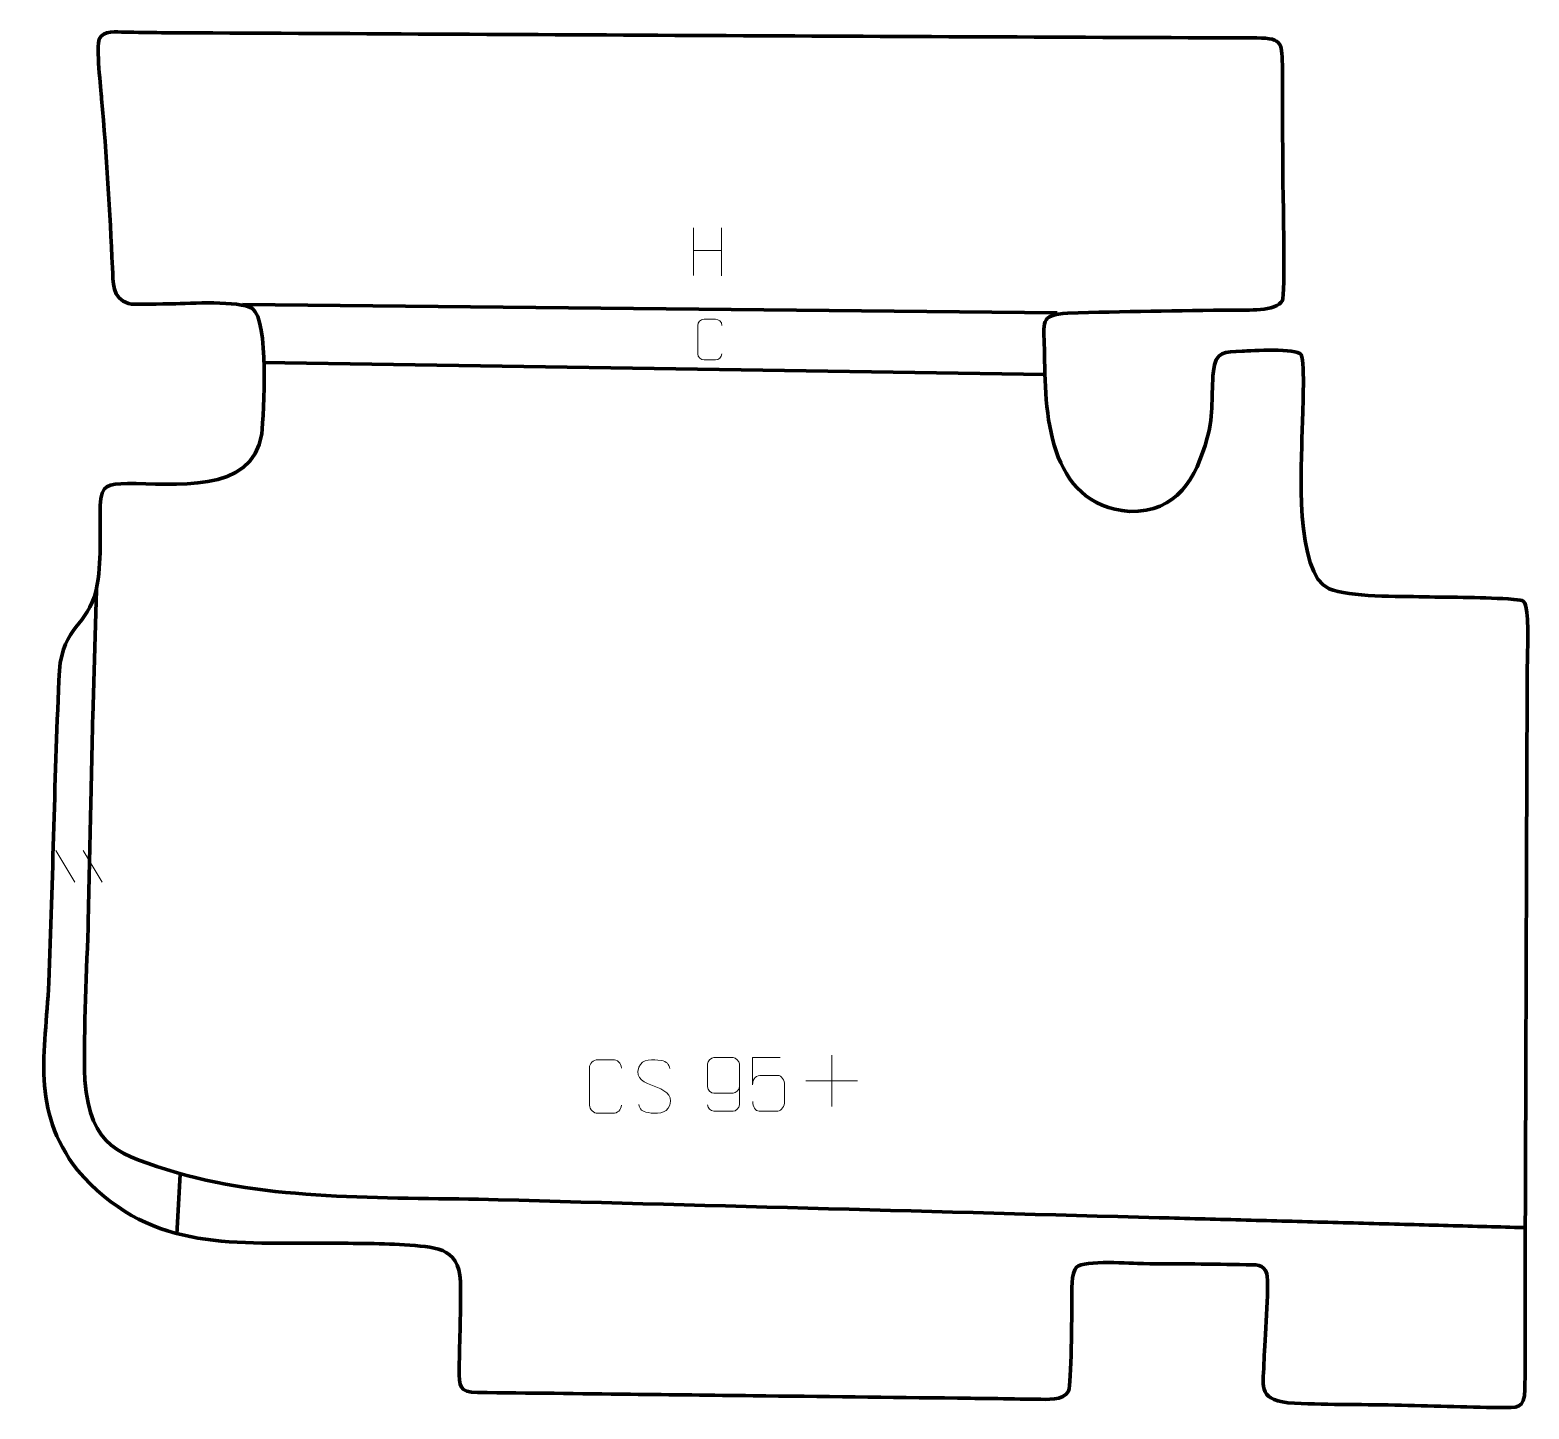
# Model space of a CAD drawing. Header units: millimetres. Extents: x 1180 to 1878, y 325 to 967.
import ezdxf

# ---------------------------------------------------------------- set-up
doc = ezdxf.new("R2010")
doc.units = ezdxf.units.MM
doc.header["$MEASUREMENT"] = 0
doc.layers.add('layer 1', color=7, linetype='Continuous')
doc.layers.add('layer 2', color=7, linetype='Continuous')

msp = doc.modelspace()

# ---------------------------------------------------------------- linework, layer by layer
at = {"layer": 'layer 1', "color": 142, "lineweight": 158}
for points in [[(1278.5507, 839.506), (1278.5507, 839.506), (1657.9175, 835.5371), (1657.9175, 835.5371)], [(1288.1124, 812.518), (1288.1124, 812.518), (1652.399, 806.8767), (1652.399, 806.8767)], [(1249.4867, 434.2063), (1249.4867, 434.2063), (1247.8795, 406.1886), (1247.8795, 406.1886)]]:
    msp.add_open_spline(points, degree=3, dxfattribs=at)
msp.add_open_spline([(1210.5551, 706.5696), (1210.5551, 706.5696), (1208.7409, 647.2848), (1208.7409, 647.2848), (1208.7409, 647.2848), (1208.6014, 640.9202), (1208.4619, 634.5555), (1208.3223, 628.1909), (1208.3223, 628.1909), (1208.1828, 621.8263), (1208.0433, 615.4616), (1207.9038, 609.097), (1207.9038, 609.097), (1207.4992, 590.6395), (1207.0945, 572.1821), (1206.6899, 553.7246), (1206.6899, 553.7246), (1206.0526, 528.6344), (1204.4131, 503.0459), (1205.0393, 477.995), (1205.0393, 477.995), (1207.8809, 446.3645), (1220.6418, 443.4952), (1248.1801, 434.8511), (1248.1801, 434.8511), (1294.8744, 421.4048), (1349.1337, 423.6479), (1397.6183, 422.3301), (1397.6183, 422.3301), (1500.2165, 419.5417), (1602.8148, 416.7561), (1705.4131, 413.9691), (1705.4131, 413.9691), (1718.1188, 413.6239), (1730.8244, 413.2788), (1743.5301, 412.9336), (1743.5301, 412.9336), (1756.2357, 412.5885), (1768.9414, 412.2433), (1781.647, 411.8982), (1781.647, 411.8982), (1794.3527, 411.5531), (1807.0583, 411.2079), (1819.764, 410.8628), (1819.764, 410.8628), (1825.7992, 410.6988), (1831.8344, 410.5349), (1837.8695, 410.3709), (1837.8695, 410.3709), (1843.9047, 410.207), (1849.9399, 410.043), (1855.9751, 409.8791), (1855.9751, 409.8791), (1861.6926, 409.7238), (1867.4102, 409.5685), (1873.1277, 409.4132), (1873.1277, 409.4132), (1873.1277, 409.4132), (1875.9865, 409.3355), (1875.9865, 409.3355)], degree=3, knots=[0, 0, 0, 0, 0.0625, 0.0625, 0.0625, 0.0625, 0.125, 0.125, 0.125, 0.125, 0.1875, 0.1875, 0.1875, 0.1875, 0.25, 0.25, 0.25, 0.25, 0.3125, 0.3125, 0.3125, 0.3125, 0.375, 0.375, 0.375, 0.375, 0.4375, 0.4375, 0.4375, 0.4375, 0.5, 0.5, 0.5, 0.5, 0.5625, 0.5625, 0.5625, 0.5625, 0.625, 0.625, 0.625, 0.625, 0.6875, 0.6875, 0.6875, 0.6875, 0.75, 0.75, 0.75, 0.75, 0.8125, 0.8125, 0.8125, 0.8125, 0.875, 0.875, 0.875, 0.875, 1, 1, 1, 1], dxfattribs=at)
at = {"layer": 'layer 2', "color": 242, "lineweight": 158}
msp.add_open_spline([(1223.6905, 966.3455), (1229.3932, 966.3207), (1235.0958, 966.164), (1240.7997, 966.1256), (1240.7997, 966.1256), (1410.8322, 965.2511), (1580.869, 964.2835), (1750.9023, 963.651), (1750.9023, 963.651), (1763.3979, 963.6045), (1762.6432, 961.0771), (1762.8655, 948.9692), (1762.8655, 948.9692), (1763.078, 937.395), (1762.9026, 925.5376), (1762.9832, 913.9075), (1762.9832, 913.9075), (1763.0249, 907.891), (1763.0665, 901.8744), (1763.1082, 895.8579), (1763.1082, 895.8579), (1763.184, 888.8338), (1764.2064, 843.9998), (1762.834, 841.3672), (1762.834, 841.3672), (1760.0334, 835.9947), (1745.9068, 836.9402), (1740.3747, 836.8869), (1740.3747, 836.8869), (1714.6055, 836.6152), (1688.6122, 836.1622), (1662.8532, 835.4495), (1662.8532, 835.4495), (1649.4339, 834.7351), (1651.8113, 830.9273), (1652.0298, 818.8683), (1652.0298, 818.8683), (1652.24, 789.2375), (1653.0602, 746.4242), (1691.6872, 742.9724), (1691.6872, 742.9724), (1713.8285, 742.8145), (1722.5725, 758.1155), (1727.8615, 777.4048), (1727.8615, 777.4048), (1730.9907, 788.8171), (1729.5732, 797.2285), (1730.7145, 808.3426), (1730.7145, 808.3426), (1731.674, 817.6869), (1736.058, 817.3974), (1744.0945, 817.6912), (1744.0945, 817.6912), (1748.5303, 817.8799), (1769.3533, 819.304), (1771.5538, 816.1187), (1771.5538, 816.1187), (1773.5066, 811.5251), (1772.222, 787.7702), (1772.0797, 780.5953), (1772.0797, 780.5953), (1771.6528, 765.2913), (1768.4667, 713.9263), (1784.6258, 707.0306), (1784.6258, 707.0306), (1794.0687, 703.0009), (1817.4398, 703.5956), (1828.7147, 703.248), (1828.7147, 703.248), (1842.4219, 702.939), (1857.0542, 703.1633), (1870.6271, 702.0704), (1870.6271, 702.0704), (1875.5166, 701.6767), (1875.9494, 701.8027), (1876.6907, 695.9905), (1876.6907, 695.9905), (1877.7212, 687.9101), (1876.8859, 676.3084), (1876.8583, 667.6909), (1876.8583, 667.6909), (1876.5888, 583.8123), (1876.2922, 499.9335), (1876.0092, 416.0549), (1876.0092, 416.0549), (1875.9674, 403.664), (1875.9256, 391.2731), (1875.8838, 378.8823), (1875.8838, 378.8823), (1875.8354, 363.951), (1876.0381, 348.7536), (1875.7716, 333.8601), (1875.7716, 333.8601), (1875.6099, 324.8205), (1872.4073, 325.4617), (1863.9929, 325.5255), (1863.9929, 325.5255), (1847.8577, 325.6712), (1831.4423, 326.3027), (1815.2675, 326.6567), (1815.2675, 326.6567), (1798.8554, 326.9971), (1781.7255, 326.7387), (1765.4198, 327.6907), (1765.4198, 327.6907), (1750.9458, 329.7268), (1754.0506, 335.7419), (1754.352, 348.0878), (1754.352, 348.0878), (1754.5849, 356.1651), (1756.7254, 381.9194), (1755.5792, 387.8456), (1755.5792, 387.8456), (1754.2093, 392.6641), (1750.1796, 391.9235), (1745.9152, 392.0422), (1745.9152, 392.0422), (1730.1229, 392.4815), (1713.9894, 392.3825), (1698.1465, 392.5625), (1698.1465, 392.5625), (1692.4821, 392.6885), (1670.5325, 394.3057), (1667.0268, 390.9676), (1667.0268, 390.9676), (1664.1974, 388.2736), (1664.8564, 379.5161), (1664.7879, 375.5392), (1664.7879, 375.5392), (1664.6826, 369.3041), (1664.6826, 336.6099), (1663.2137, 333.2086), (1663.2137, 333.2086), (1661.2011, 328.5483), (1652.7603, 329.3752), (1648.5101, 329.3764), (1648.5101, 329.3764), (1641.5501, 329.3783), (1634.6188, 329.599), (1627.6654, 329.701), (1627.6654, 329.701), (1622.2718, 329.7665), (1616.8781, 329.8323), (1611.4844, 329.8964), (1611.4844, 329.8964), (1579.7531, 330.273), (1548.0218, 330.6495), (1516.2906, 331.0261), (1516.2906, 331.0261), (1497.2518, 331.252), (1478.2131, 331.478), (1459.1743, 331.7039), (1459.1743, 331.7039), (1435.4799, 331.9858), (1411.794, 332.3294), (1388.0981, 332.4758), (1388.0981, 332.4758), (1379.2192, 332.6519), (1379.5146, 335.1577), (1379.4847, 343.6091), (1379.4847, 343.6091), (1379.4898, 357.0364), (1380.3555, 370.9563), (1380.0501, 384.2534), (1380.0501, 384.2534), (1379.2608, 400.8755), (1367.2602, 400.2926), (1353.9766, 401.3021), (1353.9766, 401.3021), (1341.7008, 402.1882), (1328.2541, 401.9493), (1315.8362, 402.136), (1315.8362, 402.136), (1271.1119, 402.2239), (1233.9788, 398.8249), (1201.6663, 436.0751), (1201.6663, 436.0751), (1179.526, 464.9934), (1186.8358, 490.2158), (1188.2454, 523.5122), (1188.2454, 523.5122), (1190.2253, 571.9474), (1190.9707, 620.444), (1193.2003, 668.8613), (1193.2003, 668.8613), (1195.0588, 689.8963), (1206.2963, 689.3192), (1210.3488, 706.3672), (1210.3488, 706.3672), (1213.1102, 720.3364), (1211.9162, 731.9738), (1212.1934, 745.8496), (1212.1934, 745.8496), (1212.6026, 755.8369), (1215.9067, 755.6555), (1224.995, 756.1422), (1224.995, 756.1422), (1245.611, 756.0962), (1283.3698, 750.7389), (1287.4456, 779.2167), (1287.4456, 779.2167), (1288.5538, 789.1288), (1290.9022, 832.1452), (1283.1066, 837.5681), (1283.1066, 837.5681), (1276.6392, 841.4393), (1254.2005, 839.9249), (1245.7529, 839.8166), (1245.7529, 839.8166), (1242.0765, 839.7654), (1227.9483, 839.2126), (1225.4139, 839.8588), (1225.4139, 839.8588), (1217.643, 842.341), (1218.277, 849.6557), (1217.96, 856.5184), (1217.96, 856.5184), (1216.7366, 882.8821), (1215.2436, 908.9683), (1212.8917, 935.2595), (1212.8917, 935.2595), (1212.5009, 939.6287), (1210.3281, 959.8712), (1211.791, 963.1557), (1211.791, 963.1557), (1213.6749, 967.3854), (1219.9361, 966.4303), (1223.6905, 966.3455)], degree=3, knots=[0, 0, 0, 0, 0.01724138, 0.01724138, 0.01724138, 0.01724138, 0.03448276, 0.03448276, 0.03448276, 0.03448276, 0.05172414, 0.05172414, 0.05172414, 0.05172414, 0.06896552, 0.06896552, 0.06896552, 0.06896552, 0.0862069, 0.0862069, 0.0862069, 0.0862069, 0.10344828, 0.10344828, 0.10344828, 0.10344828, 0.12068966, 0.12068966, 0.12068966, 0.12068966, 0.13793103, 0.13793103, 0.13793103, 0.13793103, 0.15517241, 0.15517241, 0.15517241, 0.15517241, 0.17241379, 0.17241379, 0.17241379, 0.17241379, 0.18965517, 0.18965517, 0.18965517, 0.18965517, 0.20689655, 0.20689655, 0.20689655, 0.20689655, 0.22413793, 0.22413793, 0.22413793, 0.22413793, 0.24137931, 0.24137931, 0.24137931, 0.24137931, 0.25862069, 0.25862069, 0.25862069, 0.25862069, 0.27586207, 0.27586207, 0.27586207, 0.27586207, 0.29310345, 0.29310345, 0.29310345, 0.29310345, 0.31034483, 0.31034483, 0.31034483, 0.31034483, 0.32758621, 0.32758621, 0.32758621, 0.32758621, 0.34482759, 0.34482759, 0.34482759, 0.34482759, 0.36206897, 0.36206897, 0.36206897, 0.36206897, 0.37931034, 0.37931034, 0.37931034, 0.37931034, 0.39655172, 0.39655172, 0.39655172, 0.39655172, 0.4137931, 0.4137931, 0.4137931, 0.4137931, 0.43103448, 0.43103448, 0.43103448, 0.43103448, 0.44827586, 0.44827586, 0.44827586, 0.44827586, 0.46551724, 0.46551724, 0.46551724, 0.46551724, 0.48275862, 0.48275862, 0.48275862, 0.48275862, 0.5, 0.5, 0.5, 0.5, 0.51724138, 0.51724138, 0.51724138, 0.51724138, 0.53448276, 0.53448276, 0.53448276, 0.53448276, 0.55172414, 0.55172414, 0.55172414, 0.55172414, 0.56896552, 0.56896552, 0.56896552, 0.56896552, 0.5862069, 0.5862069, 0.5862069, 0.5862069, 0.60344828, 0.60344828, 0.60344828, 0.60344828, 0.62068966, 0.62068966, 0.62068966, 0.62068966, 0.63793103, 0.63793103, 0.63793103, 0.63793103, 0.65517241, 0.65517241, 0.65517241, 0.65517241, 0.67241379, 0.67241379, 0.67241379, 0.67241379, 0.68965517, 0.68965517, 0.68965517, 0.68965517, 0.70689655, 0.70689655, 0.70689655, 0.70689655, 0.72413793, 0.72413793, 0.72413793, 0.72413793, 0.74137931, 0.74137931, 0.74137931, 0.74137931, 0.75862069, 0.75862069, 0.75862069, 0.75862069, 0.77586207, 0.77586207, 0.77586207, 0.77586207, 0.79310345, 0.79310345, 0.79310345, 0.79310345, 0.81034483, 0.81034483, 0.81034483, 0.81034483, 0.82758621, 0.82758621, 0.82758621, 0.82758621, 0.84482759, 0.84482759, 0.84482759, 0.84482759, 0.86206897, 0.86206897, 0.86206897, 0.86206897, 0.87931034, 0.87931034, 0.87931034, 0.87931034, 0.89655172, 0.89655172, 0.89655172, 0.89655172, 0.9137931, 0.9137931, 0.9137931, 0.9137931, 0.93103448, 0.93103448, 0.93103448, 0.93103448, 0.94827586, 0.94827586, 0.94827586, 0.94827586, 0.96551724, 0.96551724, 0.96551724, 0.96551724, 1, 1, 1, 1], dxfattribs=at)
at = {"layer": 'layer 2', "color": 250, "lineweight": 9}
for points in [[(1488.5603, 875.2011), (1488.5603, 875.2011), (1488.5603, 853.0084), (1488.5603, 853.0084)], [(1501.676, 875.2011), (1501.676, 875.2011), (1501.676, 852.8508), (1501.676, 852.8508)], [(1488.5778, 864.5587), (1488.5778, 864.5587), (1501.676, 864.5587), (1501.676, 864.5587)], [(1191.5438, 585.02), (1191.5438, 585.02), (1200.4149, 570.2799), (1200.4149, 570.2799)], [(1191.5438, 585.02), (1191.5438, 585.02), (1200.4149, 570.2799), (1200.4149, 570.2799)], [(1204.2646, 585.02), (1204.2646, 585.02), (1213.1357, 570.2799), (1213.1357, 570.2799)], [(1204.2646, 585.02), (1204.2646, 585.02), (1213.1357, 570.2799), (1213.1357, 570.2799)], [(1552.9459, 489.7328), (1552.9459, 489.7328), (1552.9459, 465.7549), (1552.9459, 465.7549)], [(1540.957, 477.7438), (1540.957, 477.7438), (1564.9349, 477.7438), (1564.9349, 477.7438)]]:
    msp.add_open_spline(points, degree=3, dxfattribs=at)
for points, knots in [([(1501.8081, 816.5346), (1501.7021, 814.772), (1500.4297, 813.6495), (1498.8003, 813.6413), (1498.8003, 813.6413), (1497.0313, 813.6416), (1495.2622, 813.6416), (1493.4934, 813.6413), (1493.4934, 813.6413), (1492.033, 813.5614), (1490.5369, 814.991), (1490.5454, 816.5214), (1490.5454, 816.5214), (1490.5457, 820.8988), (1490.5457, 825.2759), (1490.5454, 829.6527), (1490.5454, 829.6527), (1490.5486, 831.2747), (1491.8737, 832.579), (1493.5066, 832.5688), (1493.5066, 832.5688), (1495.271, 832.5688), (1497.0356, 832.5688), (1498.8003, 832.5688), (1498.8003, 832.5688), (1500.2771, 832.5957), (1501.7879, 831.4642), (1501.8081, 829.6149)], [0, 0, 0, 0, 0.125, 0.125, 0.125, 0.125, 0.25, 0.25, 0.25, 0.25, 0.375, 0.375, 0.375, 0.375, 0.5, 0.5, 0.5, 0.5, 0.625, 0.625, 0.625, 0.625, 0.75, 0.75, 0.75, 0.75, 1, 1, 1, 1]), ([(1454.9698, 466.4401), (1454.83, 464.1167), (1453.1528, 462.6371), (1451.0051, 462.6263), (1451.0051, 462.6263), (1448.6732, 462.6267), (1446.3413, 462.6267), (1444.0098, 462.6263), (1444.0098, 462.6263), (1442.0848, 462.5209), (1440.1127, 464.4054), (1440.1239, 466.4227), (1440.1239, 466.4227), (1440.1243, 472.1928), (1440.1243, 477.9625), (1440.1239, 483.7318), (1440.1239, 483.7318), (1440.1281, 485.8699), (1441.8748, 487.5891), (1444.0272, 487.5756), (1444.0272, 487.5756), (1446.3529, 487.5756), (1448.679, 487.5756), (1451.0051, 487.5756), (1451.0051, 487.5756), (1452.9517, 487.6111), (1454.9431, 486.1196), (1454.9698, 483.682)], [0, 0, 0, 0, 0.125, 0.125, 0.125, 0.125, 0.25, 0.25, 0.25, 0.25, 0.375, 0.375, 0.375, 0.375, 0.5, 0.5, 0.5, 0.5, 0.625, 0.625, 0.625, 0.625, 0.75, 0.75, 0.75, 0.75, 1, 1, 1, 1]), ([(1470.2797, 475.2721), (1466.0314, 476.7425), (1461.1233, 478.5383), (1463.1284, 484.0586), (1463.1284, 484.0586), (1464.6319, 488.1985), (1469.8455, 487.81), (1473.4491, 487.2089), (1473.4491, 487.2089), (1476.3097, 486.7317), (1477.1744, 485.5185), (1477.485, 483.4344)], [0, 0, 0, 0, 0.25, 0.25, 0.25, 0.25, 0.5, 0.5, 0.5, 0.5, 1, 1, 1, 1]), ([(1495.0956, 466.5561), (1495.1197, 465.2166), (1496.4759, 463.5633), (1498.0478, 463.5977), (1498.0478, 463.5977), (1501.0326, 463.598), (1504.0178, 463.598), (1507.0032, 463.5977), (1507.0032, 463.5977), (1508.2223, 463.5827), (1509.9505, 465.0203), (1509.9555, 466.5561), (1509.9555, 466.5561), (1509.9552, 472.9165), (1509.9552, 479.2773), (1509.9555, 485.6381), (1509.9555, 485.6381), (1509.9508, 486.801), (1508.2223, 488.5721), (1507.0032, 488.5965), (1507.0032, 488.5965), (1504.0178, 488.5962), (1501.0326, 488.5962), (1498.0478, 488.5965), (1498.0478, 488.5965), (1496.7697, 488.5527), (1495.1, 486.9382), (1495.0956, 485.6381), (1495.0956, 485.6381), (1495.0956, 482.0547), (1495.0956, 478.4717), (1495.0956, 474.8889), (1495.0956, 474.8889), (1495.1341, 473.4107), (1496.7168, 471.9778), (1498.0478, 471.9799), (1498.0478, 471.9799), (1501.0326, 471.9796), (1504.0178, 471.9796), (1507.0032, 471.9799), (1507.0032, 471.9799), (1508.3327, 471.9749), (1509.9757, 473.4821), (1509.934, 474.9107)], [0, 0, 0, 0, 0.08333333, 0.08333333, 0.08333333, 0.08333333, 0.16666667, 0.16666667, 0.16666667, 0.16666667, 0.25, 0.25, 0.25, 0.25, 0.33333333, 0.33333333, 0.33333333, 0.33333333, 0.41666667, 0.41666667, 0.41666667, 0.41666667, 0.5, 0.5, 0.5, 0.5, 0.58333333, 0.58333333, 0.58333333, 0.58333333, 0.66666667, 0.66666667, 0.66666667, 0.66666667, 0.75, 0.75, 0.75, 0.75, 0.83333333, 0.83333333, 0.83333333, 0.83333333, 1, 1, 1, 1]), ([(1528.9409, 488.5539), (1528.9409, 488.5539), (1516.0892, 488.5539), (1516.0892, 488.5539), (1516.0892, 488.5539), (1516.0895, 484.3233), (1516.0895, 480.0924), (1516.0892, 475.8612), (1516.0892, 475.8612), (1516.0889, 479.1713), (1517.7199, 480.2431), (1520.5319, 480.3036), (1520.5319, 480.3036), (1522.9715, 480.3039), (1525.411, 480.3039), (1527.8502, 480.3036), (1527.8502, 480.3036), (1529.5, 480.3104), (1530.9749, 477.9299), (1531.0034, 475.8612), (1531.0034, 475.8612), (1531.0031, 473.2739), (1531.0031, 470.6863), (1531.0034, 468.0986), (1531.0034, 468.0986), (1531.0496, 466.1392), (1529.5502, 463.7029), (1527.9243, 463.6444), (1527.9243, 463.6444), (1525.9678, 463.6447), (1521.0728, 463.6447), (1519.1158, 463.6444), (1519.1158, 463.6444), (1517.2703, 463.6356), (1516.1632, 465.6004), (1516.1424, 468.1515)], [0, 0, 0, 0, 0.1, 0.1, 0.1, 0.1, 0.2, 0.2, 0.2, 0.2, 0.3, 0.3, 0.3, 0.3, 0.4, 0.4, 0.4, 0.4, 0.5, 0.5, 0.5, 0.5, 0.6, 0.6, 0.6, 0.6, 0.7, 0.7, 0.7, 0.7, 0.8, 0.8, 0.8, 0.8, 1, 1, 1, 1]), ([(1470.2797, 475.272), (1474.2983, 473.6253), (1479.3278, 471.737), (1477.4938, 466.3767), (1477.4938, 466.3767), (1476.034, 462.1103), (1471.1232, 462.367), (1467.3971, 462.9217), (1467.3971, 462.9217), (1464.6471, 463.3315), (1463.4262, 464.545), (1463.0482, 466.6572)], [0, 0, 0, 0, 0.25, 0.25, 0.25, 0.25, 0.5, 0.5, 0.5, 0.5, 1, 1, 1, 1])]:
    msp.add_open_spline(points, degree=3, knots=knots, dxfattribs=at)

doc.saveas('drawing.dxf')
